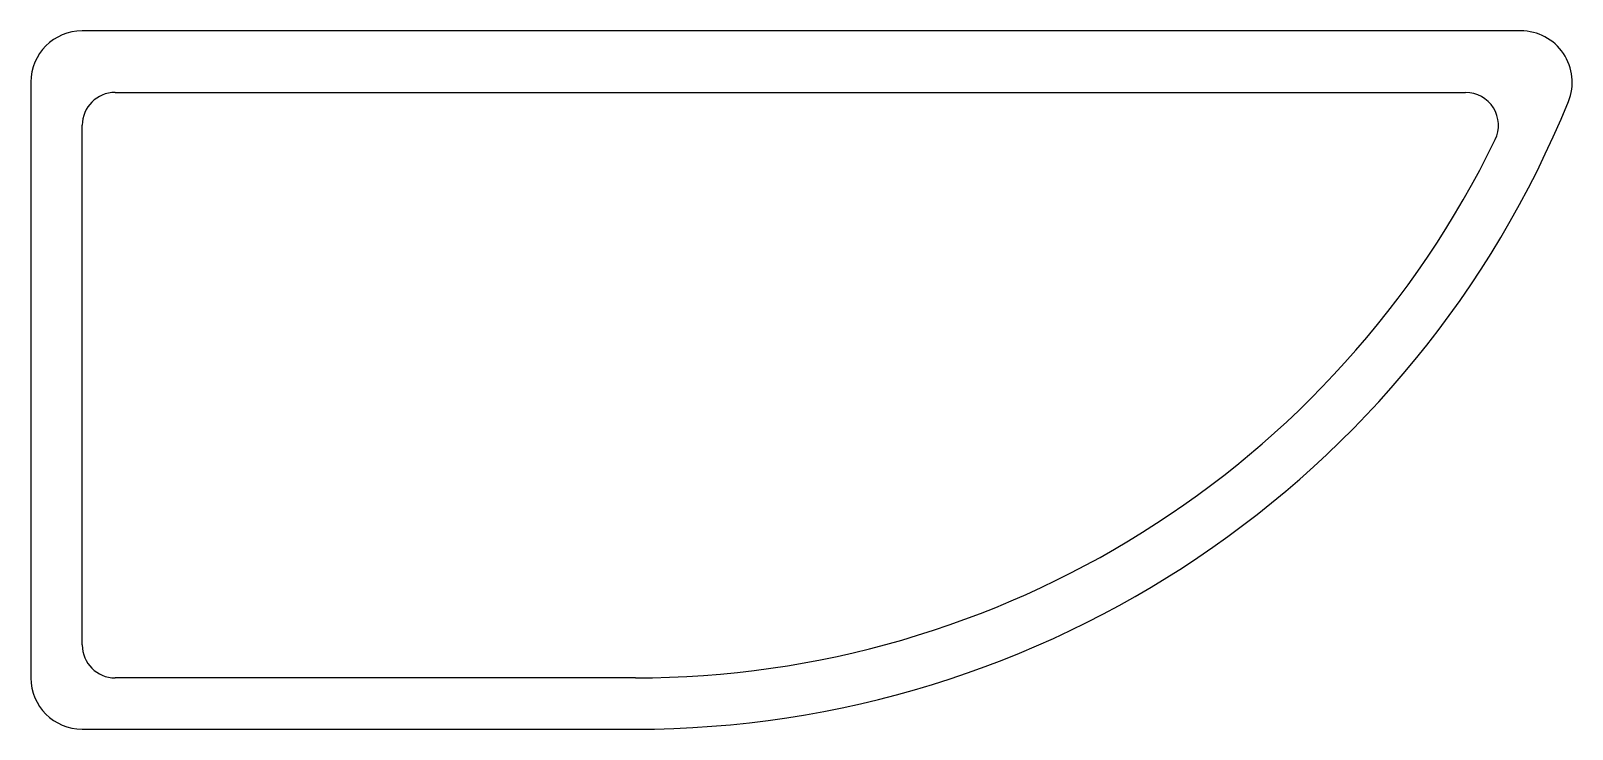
# Model space of a CAD drawing. Extents: x 2244.7 to 2319.7, y 1798.4 to 1832.4.
import ezdxf

# ---------------------------------------------------------------- set-up
doc = ezdxf.new("R2010")
doc.units = 0
doc.layers.get('0').update_dxf_attribs({"linetype": 'CONTINUOUS'})

msp = doc.modelspace()

# ---------------------------------------------------------------- linework, layer by layer
for p, q in [((2317.238, 1832.397), (2247.238, 1832.397)), ((2244.738, 1829.897), (2244.738, 1800.897)), ((2248.838, 1829.397), (2314.552, 1829.397)), ((2247.238, 1802.497), (2247.238, 1827.797)), ((2274.156, 1800.897), (2248.838, 1800.897)), ((2247.238, 1798.397), (2274.156, 1798.397))]:
    msp.add_line(p, q)
for centre, radius, start, end in [((2247.238, 1829.897), 2.5, 90, 180), ((2317.238, 1829.897), 2.5, 337.89259, 90), ((2248.838, 1827.797), 1.6, 90, 180), ((2314.552, 1827.797), 1.6, 334.11759, 90), ((2274.156, 1847.397), 49, 270, 337.89259), ((2274.156, 1847.397), 46.5, 270, 334.11759), ((2248.838, 1802.497), 1.6, 180, 270), ((2247.238, 1800.897), 2.5, 180, 270)]:
    msp.add_arc(centre, radius, start, end)

doc.saveas('drawing.dxf')
